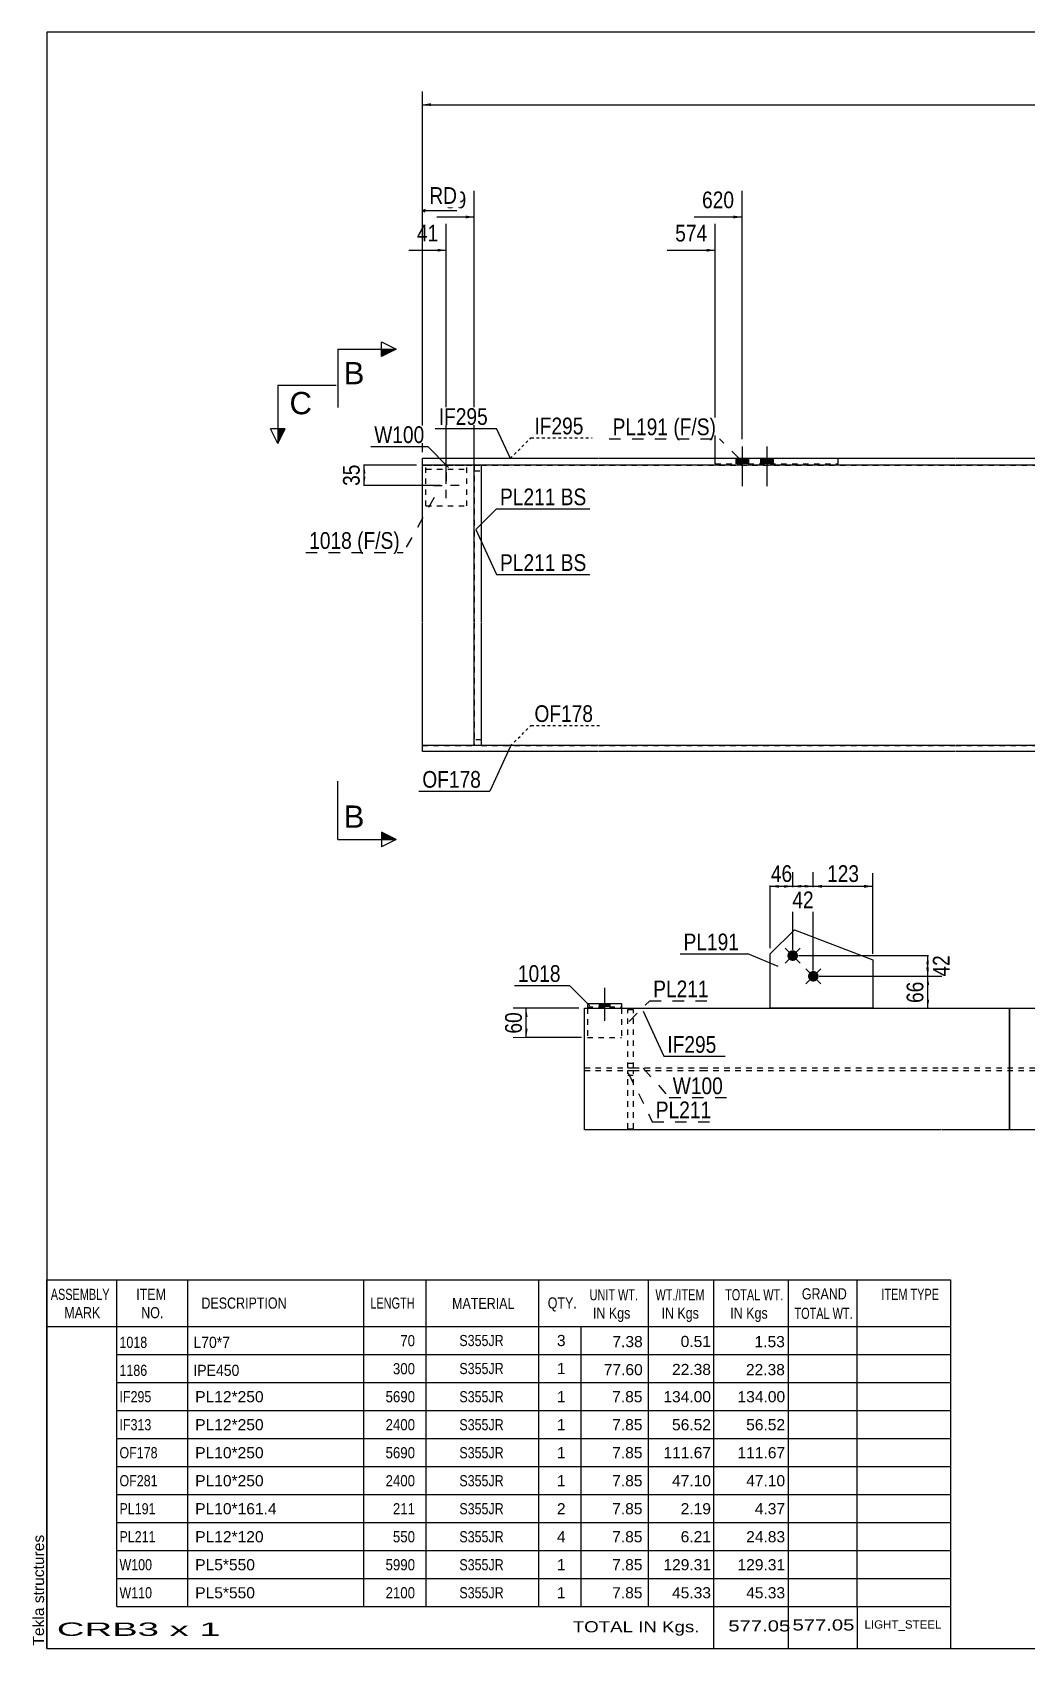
# Model space of a CAD drawing. Header units: millimetres. Extents: x 2 to 405, y 5 to 282.
# Drawn here: x 2.5 to 172.9, y 5 to 282 of the extents above; entities that cross this region are included whole.
import ezdxf

# ---------------------------------------------------------------- set-up
doc = ezdxf.new("R2010")
doc.units = ezdxf.units.MM
for name, pattern in [('DXK_LINE_DOT1', [1.8814, 0.9407, -0.9407]), ('DXK_LINE_DOT2', [3.9198, 1.9599, -1.9599]), ('DXK_LINE_DOT4', [0.9408, 0.4704, -0.4704])]:
    doc.linetypes.add(name, pattern=pattern)
doc.styles.add('Arial', font='ARIAL.TTF', dxfattribs={"height": 0.2})
doc.styles.add('Arial Narrow', font='ARIALN.TTF', dxfattribs={"height": 0.2})

# ---------------------------------------------------------------- blocks, each defined once
blk = doc.blocks.new('Unknown-627311837-4793')
at = {"color": 5, "linetype": 'Continuous'}
for p, q in [((405, 282), (5, 282)), ((5, 282), (5, 5)), ((405, 5), (405, 282)), ((5, 5), (405, 5))]:
    blk.add_line(p, q, dxfattribs=at)
at = {"color": 174, "linetype": 'Continuous', "style": 'Arial'}
blk.add_text('Tekla structures', height=1.9102, rotation=90, dxfattribs=at).set_placement((4.5, 5.5))
blk = doc.blocks.new('Part-627311837-3810 - 3793')
at = {"color": 2, "linetype": 'Continuous'}
for p, q in [((69.35, 158.74), (69.35, 159.74)), ((99.45, 159.74), (69.35, 159.74)), ((99.45, 158.74), (69.35, 158.74)), ((160.64, 159.74), (99.55, 159.74)), ((160.64, 158.74), (99.55, 158.74)), ((180.74, 159.74), (160.74, 159.74)), ((180.74, 158.74), (160.74, 158.74)), ((180.74, 158.74), (180.74, 159.74))]:
    blk.add_line(p, q, dxfattribs=at)
blk = doc.blocks.new('Part-627311837-3819 - 3793')
at = {"color": 7, "linetype": 'DXK_LINE_DOT1'}
for p, q in [((69.95, 200.84), (69.95, 207.84)), ((69.95, 207.84), (76.95, 207.84)), ((76.95, 200.84), (76.95, 207.84)), ((69.95, 207.14), (76.95, 207.14)), ((69.95, 200.84), (76.95, 200.84))]:
    blk.add_line(p, q, dxfattribs=at)
blk = doc.blocks.new('Part-627311837-3815 - 3793')
at = {"color": 2, "linetype": 'Continuous'}
for p, q in [((69.35, 207.84), (69.35, 209.04)), ((69.35, 209.04), (99.45, 209.04)), ((99.45, 207.84), (69.35, 207.84)), ((99.55, 209.04), (160.64, 209.04)), ((160.64, 207.84), (99.55, 207.84)), ((160.74, 209.04), (180.74, 209.04)), ((180.74, 207.84), (160.74, 207.84)), ((180.74, 209.04), (180.74, 207.84))]:
    blk.add_line(p, q, dxfattribs=at)
blk = doc.blocks.new('Part-627311837-3822 - 3793')
at = {"color": 7, "linetype": 'DXK_LINE_DOT1'}
for p, q in [((78.25, 207.84), (78.25, 180.84)), ((78.25, 207.84), (79.45, 207.84)), ((79.45, 207.84), (79.45, 180.84)), ((78.25, 206.84), (79.45, 206.84)), ((78.25, 180.74), (78.25, 159.74)), ((79.45, 180.74), (79.45, 159.74)), ((79.45, 160.74), (78.25, 160.74)), ((79.45, 159.74), (78.25, 159.74))]:
    blk.add_line(p, q, dxfattribs=at)
blk = doc.blocks.new('Part-627311837-3825 - 3793')
at = {"color": 2, "linetype": 'Continuous'}
for p, q in [((78.25, 180.84), (78.25, 207.84)), ((79.45, 207.84), (79.45, 180.84)), ((78.25, 159.74), (78.25, 180.74)), ((79.45, 180.74), (79.45, 159.74))]:
    blk.add_line(p, q, dxfattribs=at)
blk = doc.blocks.new('Part-627311837-3834 - 3793')
at = {"color": 7, "linetype": 'DXK_LINE_DOT1'}
for p, q in [((119.55, 208.04), (119.55, 209.04)), ((119.55, 209.04), (140.64, 209.04)), ((119.55, 208.04), (140.64, 208.04)), ((124.5, 209.04), (124.5, 208.04)), ((140.64, 208.04), (140.64, 209.04))]:
    blk.add_line(p, q, dxfattribs=at)
blk = doc.blocks.new('Part-627311837-3836 - 3793')
at = {"color": 2, "linetype": 'Continuous'}
for p, q in [((69.35, 180.84), (69.35, 207.84)), ((210.74, 180.84), (210.74, 207.84)), ((69.35, 159.74), (69.35, 180.74)), ((210.74, 159.74), (210.74, 180.74))]:
    blk.add_line(p, q, dxfattribs=at)
at = {"color": 7, "linetype": 'DXK_LINE_DOT1'}
for p, q in [((69.35, 207.84), (78.25, 207.84)), ((79.45, 207.84), (99.45, 207.84)), ((99.55, 207.84), (160.64, 207.84)), ((160.74, 207.84), (210.74, 207.84)), ((69.35, 159.74), (78.25, 159.74)), ((79.45, 159.74), (99.45, 159.74)), ((99.55, 159.74), (160.64, 159.74)), ((160.74, 159.74), (210.74, 159.74))]:
    blk.add_line(p, q, dxfattribs=at)
blk = doc.blocks.new('Bolt-627311837-3837 - 3793')
at = {"color": 3, "linetype": 'Continuous'}
for p, q in [((73.45, 206.54), (73.45, 205.08)), ((71.25, 204.34), (72.72, 204.34)), ((73.45, 202.14), (73.45, 203.61)), ((75.65, 204.34), (74.19, 204.34))]:
    blk.add_line(p, q, dxfattribs=at)
blk = doc.blocks.new('Bolt-627311837-3840 - 3793')
at = {"linetype": 'Continuous'}
for points in [[(123.05, 208.04), (125.25, 208.04), (125.25, 209.04), (123.05, 209.04)], [(127.29, 208.04), (129.49, 208.04), (129.49, 209.04), (127.29, 209.04)]]:
    blk.add_hatch(color=3, dxfattribs=at).paths.add_polyline_path(points)
at = {"color": 3, "linetype": 'Continuous'}
for p, q in [((124.15, 211.04), (124.15, 204.24)), ((128.39, 211.04), (128.39, 204.24)), ((123.05, 209.04), (123.05, 208.04)), ((125.25, 209.04), (125.25, 208.04)), ((127.29, 209.04), (127.29, 208.04)), ((129.49, 209.04), (129.49, 208.04))]:
    blk.add_line(p, q, dxfattribs=at)
blk = doc.blocks.new('Part-627311837-5898 - 5891')
at = {"color": 2, "linetype": 'Continuous'}
for p, q in [((97.14, 93.89), (97.14, 114.72)), ((97.14, 114.72), (117.23, 114.72)), ((117.33, 114.72), (158.24, 114.72)), ((158.34, 114.72), (170, 114.72)), ((170, 114.72), (170, 93.89)), ((117.23, 93.89), (97.14, 93.89)), ((158.24, 93.89), (117.33, 93.89)), ((170, 93.89), (158.34, 93.89))]:
    blk.add_line(p, q, dxfattribs=at)
blk = doc.blocks.new('Part-627311837-5899 - 5891')
at = {"color": 2, "linetype": 'Continuous'}
for p, q in [((170, 93.89), (170, 114.72)), ((170, 114.72), (181.67, 114.72)), ((181.77, 114.72), (205.1, 114.72)), ((205.2, 114.72), (259.3, 114.72)), ((259.4, 114.72), (285.73, 114.72)), ((285.73, 114.72), (285.73, 93.89)), ((181.67, 93.89), (170, 93.89)), ((205.1, 93.89), (181.77, 93.89)), ((259.3, 93.89), (205.2, 93.89)), ((285.73, 93.89), (259.4, 93.89))]:
    blk.add_line(p, q, dxfattribs=at)
blk = doc.blocks.new('Part-627311837-5902 - 5891')
at = {"color": 2, "linetype": 'Continuous'}
for p, q in [((97.64, 115.55), (97.64, 114.72)), ((97.64, 115.55), (103.48, 115.55)), ((103.48, 115.55), (103.48, 114.72))]:
    blk.add_line(p, q, dxfattribs=at)
at = {"color": 7, "linetype": 'DXK_LINE_DOT1'}
for p, q in [((97.64, 114.97), (103.48, 114.97)), ((97.64, 114.72), (97.64, 109.72)), ((103.48, 114.72), (103.48, 109.72)), ((97.64, 109.72), (103.48, 109.72))]:
    blk.add_line(p, q, dxfattribs=at)
blk = doc.blocks.new('Part-627311837-5905 - 5891')
at = {"color": 7, "linetype": 'DXK_LINE_DOT1'}
for p, q in [((104.56, 104.51), (104.56, 114.51)), ((104.56, 114.51), (105.56, 114.51)), ((105.56, 104.51), (105.56, 114.51)), ((104.56, 105.34), (105.56, 105.34)), ((104.56, 104.51), (105.56, 104.51))]:
    blk.add_line(p, q, dxfattribs=at)
blk = doc.blocks.new('Part-627311837-5908 - 5891')
at = {"color": 7, "linetype": 'DXK_LINE_DOT1'}
for p, q in [((104.56, 94.09), (104.56, 104.09)), ((104.56, 104.09), (105.56, 104.09)), ((104.56, 103.26), (105.56, 103.26)), ((105.56, 94.09), (105.56, 104.09)), ((104.56, 94.09), (105.56, 94.09))]:
    blk.add_line(p, q, dxfattribs=at)
blk = doc.blocks.new('Part-627311837-5917 - 5891')
at = {"color": 2, "linetype": 'Continuous'}
for p, q in [((128.99, 124.05), (133.12, 128.17)), ((133.12, 128.17), (146.57, 123.05)), ((128.99, 114.72), (128.99, 124.05)), ((146.57, 123.05), (146.57, 114.72)), ((146.57, 114.72), (128.99, 114.72))]:
    blk.add_line(p, q, dxfattribs=at)
blk = doc.blocks.new('Part-627311837-5919 - 5891')
at = {"color": 7, "linetype": 'DXK_LINE_DOT1'}
for p, q in [((97.14, 104.09), (97.14, 104.51)), ((97.14, 104.51), (104.56, 104.51)), ((97.14, 104.09), (104.56, 104.09)), ((105.56, 104.51), (117.23, 104.51)), ((105.56, 104.09), (117.23, 104.09)), ((117.33, 104.51), (158.24, 104.51)), ((117.33, 104.09), (158.24, 104.09)), ((158.34, 104.51), (181.67, 104.51)), ((158.34, 104.09), (181.67, 104.09)), ((181.77, 104.51), (193.44, 104.51)), ((181.77, 104.09), (193.44, 104.09))]:
    blk.add_line(p, q, dxfattribs=at)
blk = doc.blocks.new('Bolt-627311837-5920 - 5891')
at = {"linetype": 'Continuous'}
blk.add_hatch(color=3, dxfattribs=at).paths.add_polyline_path([(101.48, 115.55), (99.64, 115.55), (99.64, 114.97), (101.48, 114.97)])
at = {"color": 3, "linetype": 'Continuous'}
for p, q in [((100.56, 118.22), (100.56, 112.55)), ((99.64, 115.55), (99.64, 114.97)), ((101.48, 115.55), (101.48, 114.97))]:
    blk.add_line(p, q, dxfattribs=at)
blk = doc.blocks.new('Bolt-627311837-5923 - 5891')
at = {"linetype": 'Continuous'}
for points in [[(133.47, 124.4, -1), (132.18, 123.1, -1)], [(137.01, 120.86, -1), (135.71, 119.57, -1)]]:
    blk.add_hatch(color=3, dxfattribs=at).paths.add_polyline_path(points)
at = {"color": 3, "linetype": 'Continuous'}
for p, q in [((131.53, 125.05), (134.12, 122.46)), ((131.53, 122.46), (134.12, 125.05)), ((135.06, 121.51), (137.66, 118.92)), ((135.06, 118.92), (137.66, 121.51))]:
    blk.add_line(p, q, dxfattribs=at)
blk = doc.blocks.new('StraightDimension-627311837-7062 - 3793')
at = {"linetype": 'Continuous'}
blk.add_hatch(color=7, dxfattribs=at).paths.add_polyline_path([(76.75, 250.6), (78.25, 250.35), (76.75, 250.1)])
at = {"color": 7, "linetype": 'Continuous'}
for p, q in [((78.25, 207.84), (78.25, 254.85)), ((71.85, 250.35), (78.25, 250.35))]:
    blk.add_line(p, q, dxfattribs=at)
at = {"color": 0}
blk.add_wipeout([(77.48, 251.25), (77.48, 255.45), (72.62, 255.45), (72.62, 251.25)], dxfattribs=at)
at = {"color": 3, "style": 'Arial Narrow'}
blk.add_text('89', height=2.863, dxfattribs=at).set_placement((73.22, 251.85))
blk = doc.blocks.new('StraightDimension-627311837-7063 - 3793')
at = {"linetype": 'Continuous'}
blk.add_hatch(color=7, dxfattribs=at).paths.add_polyline_path([(71.95, 244.9), (73.45, 244.65), (71.95, 244.4)])
at = {"color": 7, "linetype": 'Continuous'}
for p, q in [((73.45, 204.61), (73.45, 249.15)), ((67.05, 244.65), (73.45, 244.65))]:
    blk.add_line(p, q, dxfattribs=at)
at = {"color": 0, "linetype": 'Continuous'}
blk.add_wipeout([(75.88, 252), (75.88, 256.2), (69.94, 256.2), (69.94, 252)], dxfattribs=at)
at = {"color": 7, "linetype": 'Continuous'}
for p in [(69.85, 251.65), (69.85, 251.15), (75.28, 251.4)]:
    blk.add_line(p, (69.35, 251.4), dxfattribs=at)
at = {"color": 3, "linetype": 'Continuous', "style": 'Arial Narrow'}
blk.add_text('RD', height=2.863, dxfattribs=at).set_placement((70.54, 252.6))
at = {"color": 0}
blk.add_wipeout([(72.68, 245.55), (72.68, 249.75), (67.82, 249.75), (67.82, 245.55)], dxfattribs=at)
at = {"color": 7, "linetype": 'Continuous'}
blk.add_line((69.35, 210.04), (69.35, 255.9), dxfattribs=at)
at = {"color": 3, "style": 'Arial Narrow'}
blk.add_text('41', height=2.863, dxfattribs=at).set_placement((68.42, 246.15))
blk = doc.blocks.new('StraightDimension-627311837-7060 - 3793')
at = {"linetype": 'Continuous'}
blk.add_hatch(color=7, dxfattribs=at).paths.add_polyline_path([(122.65, 250.6), (124.15, 250.35), (122.65, 250.1)])
at = {"color": 7, "linetype": 'Continuous'}
for p, q in [((124.15, 212.29), (124.15, 254.85)), ((115.91, 250.35), (124.15, 250.35))]:
    blk.add_line(p, q, dxfattribs=at)
at = {"color": 0}
blk.add_wipeout([(123.37, 251.25), (123.37, 255.45), (116.69, 255.45), (116.69, 251.25)], dxfattribs=at)
at = {"color": 3, "style": 'Arial Narrow'}
blk.add_text('620', height=2.863, dxfattribs=at).set_placement((117.29, 251.85))
blk = doc.blocks.new('StraightDimension-627311837-7638 - 3793')
at = {"linetype": 'Continuous'}
for points in [[(59.1, 206.34), (59.35, 207.84), (59.6, 206.34)], [(59.6, 205.84), (59.35, 204.34), (59.1, 205.84)]]:
    blk.add_hatch(color=7, dxfattribs=at).paths.add_polyline_path(points)
at = {"color": 7, "linetype": 'Continuous'}
for p, q in [((68.35, 207.84), (57.1, 207.84)), ((59.35, 204.34), (59.35, 207.84)), ((72.45, 204.34), (57.1, 204.34))]:
    blk.add_line(p, q, dxfattribs=at)
at = {"color": 0}
blk.add_wipeout([(59.2, 208.52), (55, 208.52), (55, 203.66), (59.2, 203.66)], dxfattribs=at)
at = {"color": 3, "style": 'Arial Narrow'}
blk.add_text('35', height=2.863, rotation=90.0002, dxfattribs=at).set_placement((58.6, 204.26))
blk = doc.blocks.new('StraightDimension-627311837-4897 - 3793')
at = {"linetype": 'Continuous'}
for points in [[(70.85, 269.35), (69.35, 269.6), (70.85, 269.85)], [(337.79, 269.85), (339.29, 269.6), (337.79, 269.35)]]:
    blk.add_hatch(color=7, dxfattribs=at).paths.add_polyline_path(points)
at = {"color": 7, "linetype": 'Continuous'}
for p, q in [((69.35, 210.04), (69.35, 271.85)), ((339.29, 210.04), (339.29, 271.85)), ((69.35, 269.6), (339.29, 269.6))]:
    blk.add_line(p, q, dxfattribs=at)
at = {"color": 0}
blk.add_wipeout([(208.58, 269.75), (208.58, 273.95), (200.07, 273.95), (200.07, 269.75)], dxfattribs=at)
at = {"color": 3, "style": 'Arial Narrow'}
blk.add_text('8090', height=2.863, dxfattribs=at).set_placement((200.67, 270.35))
blk = doc.blocks.new('StraightDimension-627311837-7061 - 3793')
at = {"linetype": 'Continuous'}
blk.add_hatch(color=7, dxfattribs=at).paths.add_polyline_path([(118.05, 244.9), (119.55, 244.65), (118.05, 244.4)])
at = {"color": 7, "linetype": 'Continuous'}
for p, q in [((119.55, 209.04), (119.55, 249.15)), ((111.32, 244.65), (119.55, 244.65))]:
    blk.add_line(p, q, dxfattribs=at)
at = {"color": 0}
blk.add_wipeout([(118.78, 245.55), (118.78, 249.75), (112.09, 249.75), (112.09, 245.55)], dxfattribs=at)
at = {"color": 3, "style": 'Arial Narrow'}
blk.add_text('574', height=2.863, dxfattribs=at).set_placement((112.69, 246.15))
blk = doc.blocks.new('StraightDimension-627311837-6435 - 5891')
at = {"linetype": 'Continuous'}
for points in [[(130.49, 135.38), (128.99, 135.63), (130.49, 135.88)], [(131.32, 135.88), (132.82, 135.63), (131.32, 135.38)]]:
    blk.add_hatch(color=7, dxfattribs=at).paths.add_polyline_path(points)
at = {"color": 7, "linetype": 'Continuous'}
for p, q in [((128.99, 125.05), (128.99, 137.88)), ((132.82, 124.75), (132.82, 137.88)), ((128.99, 135.63), (132.82, 135.63))]:
    blk.add_line(p, q, dxfattribs=at)
at = {"color": 0}
blk.add_wipeout([(133.34, 135.78), (133.34, 139.98), (128.48, 139.98), (128.48, 135.78)], dxfattribs=at)
at = {"color": 3, "style": 'Arial Narrow'}
blk.add_text('46', height=2.863, dxfattribs=at).set_placement((129.08, 136.38))
blk = doc.blocks.new('StraightDimension-627311837-6465 - 5891')
at = {"linetype": 'Continuous'}
for points in [[(155.72, 122.25), (155.97, 123.75), (156.22, 122.25)], [(156.22, 121.72), (155.97, 120.22), (155.72, 121.72)]]:
    blk.add_hatch(color=7, dxfattribs=at).paths.add_polyline_path(points)
at = {"color": 7, "linetype": 'Continuous'}
for p, q in [((133.82, 123.75), (158.22, 123.75)), ((155.97, 120.22), (155.97, 123.75)), ((137.36, 120.22), (158.22, 120.22))]:
    blk.add_line(p, q, dxfattribs=at)
at = {"color": 0}
blk.add_wipeout([(160.32, 124.41), (156.12, 124.41), (156.12, 119.56), (160.32, 119.56)], dxfattribs=at)
at = {"color": 3, "style": 'Arial Narrow'}
blk.add_text('42', height=2.863, rotation=90.0002, dxfattribs=at).set_placement((159.72, 120.16))
blk = doc.blocks.new('StraightDimension-627311837-6466 - 5891')
at = {"linetype": 'Continuous'}
for points in [[(155.72, 118.72), (155.97, 120.22), (156.22, 118.72)], [(156.22, 116.22), (155.97, 114.72), (155.72, 116.22)]]:
    blk.add_hatch(color=7, dxfattribs=at).paths.add_polyline_path(points)
at = {"color": 7, "linetype": 'Continuous'}
for p, q in [((137.36, 120.22), (158.37, 120.22)), ((155.97, 114.72), (155.97, 120.22)), ((147.57, 114.72), (158.37, 114.72))]:
    blk.add_line(p, q, dxfattribs=at)
at = {"color": 0}
blk.add_wipeout([(155.82, 119.9), (151.62, 119.9), (151.62, 115.04), (155.82, 115.04)], dxfattribs=at)
at = {"color": 3, "style": 'Arial Narrow'}
blk.add_text('66', height=2.863, rotation=90.0002, dxfattribs=at).set_placement((155.22, 115.64))
blk = doc.blocks.new('StraightDimension-627311837-6433 - 5891')
at = {"linetype": 'Continuous'}
for points in [[(137.86, 135.38), (136.36, 135.63), (137.86, 135.88)], [(145.07, 135.88), (146.57, 135.63), (145.07, 135.38)]]:
    blk.add_hatch(color=7, dxfattribs=at).paths.add_polyline_path(points)
at = {"color": 7, "linetype": 'Continuous'}
for p, q in [((136.36, 121.22), (136.36, 137.88)), ((146.57, 124.05), (146.57, 137.88)), ((136.36, 135.63), (146.57, 135.63))]:
    blk.add_line(p, q, dxfattribs=at)
at = {"color": 0}
blk.add_wipeout([(144.81, 135.78), (144.81, 139.98), (138.12, 139.98), (138.12, 135.78)], dxfattribs=at)
at = {"color": 3, "style": 'Arial Narrow'}
blk.add_text('123', height=2.863, dxfattribs=at).set_placement((138.72, 136.38))
blk = doc.blocks.new('StraightDimension-627311837-6434 - 5891')
at = {"linetype": 'Continuous'}
for points in [[(134.32, 135.38), (132.82, 135.63), (134.32, 135.88)], [(134.86, 135.88), (136.36, 135.63), (134.86, 135.38)]]:
    blk.add_hatch(color=7, dxfattribs=at).paths.add_polyline_path(points)
at = {"color": 7, "linetype": 'Continuous'}
for p, q in [((132.82, 124.75), (132.82, 138.03)), ((136.36, 121.22), (136.36, 138.03)), ((132.82, 135.63), (136.36, 135.63))]:
    blk.add_line(p, q, dxfattribs=at)
at = {"color": 0}
blk.add_wipeout([(137.02, 131.28), (137.02, 135.48), (132.16, 135.48), (132.16, 131.28)], dxfattribs=at)
at = {"color": 3, "style": 'Arial Narrow'}
blk.add_text('42', height=2.863, dxfattribs=at).set_placement((132.76, 131.88))
blk = doc.blocks.new('StraightDimension-627311837-7711 - 5891')
at = {"linetype": 'Continuous'}
for points in [[(86.89, 113.22), (87.14, 114.72), (87.39, 113.22)], [(87.39, 111.22), (87.14, 109.72), (86.89, 111.22)]]:
    blk.add_hatch(color=7, dxfattribs=at).paths.add_polyline_path(points)
at = {"color": 7, "linetype": 'Continuous'}
for p, q in [((96.14, 114.72), (84.89, 114.72)), ((87.14, 109.72), (87.14, 114.72)), ((96.64, 109.72), (84.89, 109.72))]:
    blk.add_line(p, q, dxfattribs=at)
at = {"color": 0}
blk.add_wipeout([(86.99, 114.65), (82.79, 114.65), (82.79, 109.79), (86.99, 109.79)], dxfattribs=at)
at = {"color": 3, "style": 'Arial Narrow'}
blk.add_text('60', height=2.863, rotation=90.0002, dxfattribs=at).set_placement((86.39, 110.39))
blk = doc.blocks.new('CBS_BOM-627311837-7729')
at = {"color": 7, "linetype": 'Continuous'}
for p, q in [((4.97, 60.17), (4.97, 68.17)), ((4.97, 68.17), (159.89, 68.17)), ((16.97, 60.17), (16.97, 68.17)), ((29.16, 60.17), (29.16, 68.17)), ((59.32, 60.17), (59.32, 68.17)), ((70, 60.17), (70, 68.17)), ((89.32, 60.17), (89.32, 68.17)), ((108.12, 60.17), (108.12, 68.17)), ((119.33, 60.17), (119.33, 68.17)), ((132.12, 60.17), (132.12, 68.17)), ((143.87, 60.17), (143.87, 68.17)), ((159.89, 68.16), (159.89, 60.18)), ((4.97, 60.17), (159.89, 60.17)), ((4.97, 55.37), (4.97, 60.17)), ((16.97, 55.37), (16.97, 60.17)), ((29.16, 55.37), (29.16, 60.17)), ((59.32, 55.37), (59.32, 60.17)), ((70, 55.37), (70, 60.17)), ((89.32, 55.37), (89.32, 60.17)), ((96.58, 55.37), (96.58, 60.17)), ((108.12, 55.37), (108.12, 60.17)), ((119.33, 55.37), (119.33, 60.17)), ((132.12, 55.37), (132.12, 60.17)), ((143.89, 55.37), (143.89, 60.17)), ((159.89, 60.17), (159.89, 55.37)), ((4.97, 50.57), (4.97, 55.37)), ((16.97, 55.37), (159.89, 55.37)), ((16.97, 50.57), (16.97, 55.37)), ((29.16, 50.57), (29.16, 55.37)), ((59.32, 50.57), (59.32, 55.37)), ((70, 50.57), (70, 55.37)), ((89.32, 50.57), (89.32, 55.37)), ((96.58, 50.57), (96.58, 55.37)), ((108.12, 50.57), (108.12, 55.37)), ((119.33, 50.57), (119.33, 55.37)), ((132.12, 50.57), (132.12, 55.37)), ((143.89, 50.57), (143.89, 55.37)), ((159.89, 55.37), (159.89, 50.57)), ((4.97, 45.77), (4.97, 50.57)), ((16.97, 50.57), (159.89, 50.57)), ((16.97, 45.77), (16.97, 50.57)), ((29.16, 45.77), (29.16, 50.57)), ((59.32, 45.77), (59.32, 50.57)), ((70, 45.77), (70, 50.57)), ((89.32, 45.77), (89.32, 50.57)), ((96.58, 45.77), (96.58, 50.57)), ((108.12, 45.77), (108.12, 50.57)), ((119.33, 45.77), (119.33, 50.57)), ((132.12, 45.77), (132.12, 50.57)), ((143.89, 45.77), (143.89, 50.57)), ((159.89, 50.56), (159.89, 45.77)), ((4.97, 40.97), (4.97, 45.77)), ((16.97, 45.77), (159.89, 45.77)), ((16.97, 40.97), (16.97, 45.77)), ((29.16, 40.97), (29.16, 45.77)), ((59.32, 40.97), (59.32, 45.77)), ((70, 40.97), (70, 45.77)), ((89.32, 40.97), (89.32, 45.77)), ((96.58, 40.97), (96.58, 45.77)), ((108.12, 40.97), (108.12, 45.77)), ((119.33, 40.97), (119.33, 45.77)), ((132.12, 40.97), (132.12, 45.77)), ((143.89, 40.97), (143.89, 45.77)), ((159.89, 45.76), (159.89, 40.97)), ((4.97, 36.17), (4.97, 40.97)), ((16.97, 40.97), (159.89, 40.97)), ((16.97, 36.17), (16.97, 40.97)), ((29.16, 36.17), (29.16, 40.97)), ((59.32, 36.17), (59.32, 40.97)), ((70, 36.17), (70, 40.97)), ((89.32, 36.17), (89.32, 40.97)), ((96.58, 36.17), (96.58, 40.97)), ((108.12, 36.17), (108.12, 40.97)), ((119.33, 36.17), (119.33, 40.97)), ((132.12, 36.17), (132.12, 40.97)), ((143.89, 36.17), (143.89, 40.97)), ((159.89, 40.96), (159.89, 36.17)), ((4.97, 31.37), (4.97, 36.17)), ((16.97, 36.17), (159.89, 36.17)), ((16.97, 31.37), (16.97, 36.17)), ((29.16, 31.37), (29.16, 36.17)), ((59.32, 31.37), (59.32, 36.17)), ((70, 31.37), (70, 36.17)), ((89.32, 31.37), (89.32, 36.17)), ((96.58, 31.37), (96.58, 36.17)), ((108.12, 31.37), (108.12, 36.17)), ((119.33, 31.37), (119.33, 36.17)), ((132.12, 31.37), (132.12, 36.17)), ((143.89, 31.37), (143.89, 36.17)), ((159.89, 36.16), (159.89, 31.37)), ((4.97, 26.57), (4.97, 31.37)), ((16.97, 31.37), (159.89, 31.37)), ((16.97, 26.57), (16.97, 31.37)), ((29.16, 26.57), (29.16, 31.37)), ((59.32, 26.57), (59.32, 31.37)), ((70, 26.57), (70, 31.37)), ((89.32, 26.57), (89.32, 31.37)), ((96.58, 26.57), (96.58, 31.37)), ((108.12, 26.57), (108.12, 31.37)), ((119.33, 26.57), (119.33, 31.37)), ((132.12, 26.57), (132.12, 31.37)), ((143.89, 26.57), (143.89, 31.37)), ((159.89, 31.36), (159.89, 26.57)), ((4.97, 21.77), (4.97, 26.57)), ((16.97, 26.57), (159.89, 26.57)), ((16.97, 21.77), (16.97, 26.57)), ((29.16, 21.77), (29.16, 26.57)), ((59.32, 21.77), (59.32, 26.57)), ((70, 21.77), (70, 26.57)), ((89.32, 21.77), (89.32, 26.57)), ((96.58, 21.77), (96.58, 26.57)), ((108.12, 21.77), (108.12, 26.57)), ((119.33, 21.77), (119.33, 26.57)), ((132.12, 21.77), (132.12, 26.57)), ((143.89, 21.77), (143.89, 26.57)), ((159.89, 26.56), (159.89, 21.77)), ((4.97, 16.97), (4.97, 21.77)), ((16.97, 21.77), (159.89, 21.77)), ((16.97, 16.97), (16.97, 21.77)), ((29.16, 16.97), (29.16, 21.77)), ((59.32, 16.97), (59.32, 21.77)), ((70, 16.97), (70, 21.77)), ((89.32, 16.97), (89.32, 21.77)), ((96.58, 16.97), (96.58, 21.77)), ((108.12, 16.97), (108.12, 21.77)), ((119.33, 16.97), (119.33, 21.77)), ((132.12, 16.97), (132.12, 21.77)), ((143.89, 16.97), (143.89, 21.77)), ((159.89, 21.76), (159.89, 16.97)), ((4.97, 12.17), (4.97, 16.97)), ((16.97, 16.97), (159.89, 16.97)), ((16.97, 12.17), (16.97, 16.97)), ((29.16, 12.17), (29.16, 16.97)), ((59.32, 12.17), (59.32, 16.97)), ((70, 12.17), (70, 16.97)), ((89.32, 12.17), (89.32, 16.97)), ((96.58, 12.17), (96.58, 16.97)), ((108.12, 12.17), (108.12, 16.97)), ((119.33, 12.17), (119.33, 16.97)), ((132.12, 12.17), (132.12, 16.97)), ((143.89, 12.17), (143.89, 16.97)), ((159.89, 16.96), (159.89, 12.17)), ((4.97, 4.97), (4.97, 12.15)), ((16.97, 12.17), (159.89, 12.17)), ((119.33, 4.97), (119.33, 12.15)), ((132.12, 4.97), (132.12, 12.15)), ((143.93, 4.97), (143.93, 12.15)), ((159.89, 12.17), (159.89, 4.97)), ((4.97, 4.97), (159.89, 4.97))]:
    blk.add_line(p, q, dxfattribs=at)
at = {"color": 3, "linetype": 'Continuous', "style": 'Arial'}
for s, height, width, p in [('ASSEMBLY', 1.91, 0.7, (5.65, 64.74)), ('ITEM', 1.91, 0.8, (20.3, 64.74)), ('UNIT WT.', 1.91, 0.7, (98.01, 64.67)), ('WT./ITEM', 1.91, 0.7, (109.3, 64.67)), ('TOTAL WT.', 1.91, 0.7, (121.24, 64.67)), ('GRAND', 1.91, 0.8, (134.39, 64.83)), ('ITEM TYPE', 1.91, 0.7, (148.03, 64.75)), ('DESCRIPTION', 1.9102, 0.8, (31.48, 63.24)), ('LENGTH', 1.91, 0.7, (60.43, 63.24)), ('MATERIAL', 1.91, 0.8, (74.45, 63.19)), ('QTY.', 1.91, 0.8, (90.84, 63.27)), ('MARK', 1.91, 0.8, (7.97, 61.61)), ('NO.', 1.91, 0.8, (21.15, 61.61)), ('IN Kgs', 1.91, 0.8, (98.59, 61.53)), ('IN Kgs', 1.91, 0.8, (110.34, 61.53)), ('IN Kgs', 1.91, 0.8, (122.13, 61.53)), ('TOTAL WT.', 1.91, 0.7, (133.13, 61.49))]:
    blk.add_text(s, height=height, dxfattribs=dict(at, width=width)).set_placement(p)
at = {"color": 7, "linetype": 'Continuous', "style": 'Arial'}
for s, width, p in [('1018', 0.8, (17.43, 56.52)), ('L70*7', 0.9, (30.1, 56.52)), ('70', 0.85, (65.56, 56.8)), ('S355JR', 0.8, (75.69, 56.83)), ('1186', 0.8, (17.43, 51.72)), ('IPE450', 0.9, (30.1, 51.72)), ('300', 0.85, (64.3, 52)), ('S355JR', 0.8, (75.69, 52.03)), ('IF295', 0.8, (17.43, 47.2)), ('5690', 0.85, (63.04, 47.2)), ('S355JR', 0.8, (75.69, 47.2)), ('IF313', 0.8, (17.43, 42.4)), ('2400', 0.85, (63.04, 42.4)), ('S355JR', 0.8, (75.69, 42.4)), ('OF178', 0.8, (17.43, 37.6)), ('5690', 0.85, (63.04, 37.6)), ('S355JR', 0.8, (75.69, 37.6)), ('OF281', 0.8, (17.43, 32.8)), ('2400', 0.85, (63.04, 32.8)), ('S355JR', 0.8, (75.69, 32.8)), ('PL191', 0.8, (17.43, 28)), ('211', 0.85, (64.3, 28)), ('S355JR', 0.8, (75.69, 28)), ('PL211', 0.8, (17.43, 23.2)), ('550', 0.85, (64.3, 23.2)), ('S355JR', 0.8, (75.69, 23.2)), ('W100', 0.8, (17.43, 18.4)), ('5990', 0.85, (63.04, 18.4)), ('S355JR', 0.8, (75.69, 18.4)), ('W110', 0.8, (17.43, 13.6)), ('2100', 0.85, (63.04, 13.6)), ('S355JR', 0.8, (75.69, 13.6))]:
    blk.add_text(s, height=1.91, dxfattribs=dict(at, width=width)).set_placement(p)
for s, p in [('3', (92.41, 56.83)), ('7.38', (101.92, 56.64)), ('0.51', (113.62, 56.67)), ('1.53', (126.29, 56.64)), ('1', (92.41, 52.03)), ('77.60', (100.44, 51.84)), ('22.38', (112.14, 51.87)), ('22.38', (124.81, 51.84)), ('PL12*250', (30.41, 47.2)), ('1', (92.41, 47.2)), ('7.85', (101.88, 47.2)), ('134.00', (110.66, 47.2)), ('134.00', (123.37, 47.2)), ('PL12*250', (30.41, 42.4)), ('7.85', (101.88, 42.4)), ('56.52', (112.14, 42.4)), ('56.52', (124.85, 42.4)), ('1', (92.41, 42.4)), ('PL10*250', (30.41, 37.6)), ('1', (92.41, 37.6)), ('7.85', (101.88, 37.6)), ('111.67', (110.66, 37.6)), ('111.67', (123.37, 37.6)), ('PL10*250', (30.41, 32.8)), ('1', (92.41, 32.8)), ('7.85', (101.88, 32.8)), ('47.10', (112.14, 32.8)), ('47.10', (124.85, 32.8)), ('PL10*161.4', (30.41, 28)), ('2', (92.41, 28)), ('7.85', (101.88, 28)), ('2.19', (113.62, 28)), ('4.37', (126.33, 28)), ('PL12*120', (30.41, 23.2)), ('4', (92.41, 23.2)), ('7.85', (101.88, 23.2)), ('6.21', (113.62, 23.2)), ('24.83', (124.85, 23.2)), ('PL5*550', (30.41, 18.4)), ('1', (92.41, 18.4)), ('7.85', (101.88, 18.4)), ('129.31', (110.66, 18.4)), ('129.31', (123.37, 18.4)), ('PL5*550', (30.41, 13.6)), ('1', (92.41, 13.6)), ('7.85', (101.88, 13.6)), ('45.33', (112.14, 13.6)), ('45.33', (124.85, 13.6))]:
    blk.add_text(s, height=1.91, dxfattribs=at).set_placement(p)
at = {"color": 6, "linetype": 'Continuous', "style": 'Arial'}
for s, height, width, p in [('CRB3 x 1', 2.292, 2.05, (6.69, 7.16)), ('TOTAL IN Kgs.', 1.9102, 1.2, (95.13, 7.77)), ('577.05', 1.91, 1.3, (121.79, 7.92)), ('577.05', 1.91, 1.3, (132.79, 8.08))]:
    blk.add_text(s, height=height, dxfattribs=dict(at, width=width)).set_placement(p)
blk.add_text('LIGHT_STEEL', height=1.4135, dxfattribs=at).set_placement((145.14, 8.42))
blk = doc.blocks.new('Mark-627311837-5854 - 3793')
at = {"color": 0}
blk.add_wipeout([(111.47, 212.95), (111.47, 215.95), (101.96, 215.95), (101.96, 212.95)], dxfattribs=at)
blk.add_wipeout([(111.47, 212.95), (111.47, 215.95), (101.96, 215.95), (101.96, 212.95)], dxfattribs=at)
blk.add_wipeout([(119.66, 212.95), (119.66, 215.95), (112.37, 215.95), (112.37, 212.95)], dxfattribs=at)
blk.add_wipeout([(119.66, 212.95), (119.66, 215.95), (112.37, 215.95), (112.37, 212.95)], dxfattribs=at)
at = {"color": 7, "linetype": 'DXK_LINE_DOT2'}
for p in [(101.36, 212.35), (123.8, 208.81)]:
    blk.add_line(p, (120.26, 212.35), dxfattribs=at)
at = {"color": 3, "style": 'Arial Narrow'}
for s, p in [('PL191', (101.96, 212.95)), ('(F/', (112.37, 212.95)), ('S)', (116.38, 212.95))]:
    blk.add_text(s, height=2.863, dxfattribs=at).set_placement(p)
blk = doc.blocks.new('Mark-627311837-7193 - 3793')
at = {"color": 7, "linetype": 'Continuous'}
blk.add_line((84.43, 159.67), (80.89, 151.93), dxfattribs=at)
at = {"color": 0}
blk.add_wipeout([(79.39, 152.53), (79.39, 155.53), (69.34, 155.53), (69.34, 152.53)], dxfattribs=at)
blk.add_wipeout([(79.39, 152.53), (79.39, 155.53), (69.34, 155.53), (69.34, 152.53)], dxfattribs=at)
at = {"color": 7, "linetype": 'Continuous'}
blk.add_line((68.74, 151.93), (80.89, 151.93), dxfattribs=at)
at = {"color": 3, "style": 'Arial Narrow'}
blk.add_text('OF178', height=2.863, dxfattribs=at).set_placement((69.34, 152.53))
blk = doc.blocks.new('MarkSet-627311837-5811 - 3793')
at = {"color": 0}
blk.add_wipeout([(92.16, 200.95), (92.16, 203.95), (82.66, 203.95), (82.66, 200.95)], dxfattribs=at)
blk.add_wipeout([(92.16, 200.95), (92.16, 203.95), (82.66, 203.95), (82.66, 200.95)], dxfattribs=at)
at = {"color": 7, "linetype": 'Continuous'}
blk.add_line((78.52, 196.81), (82.06, 200.35), dxfattribs=at)
at = {"color": 0}
blk.add_wipeout([(97.44, 200.95), (97.44, 203.95), (93.06, 203.95), (93.06, 200.95)], dxfattribs=at)
blk.add_wipeout([(97.44, 200.95), (97.44, 203.95), (93.06, 203.95), (93.06, 200.95)], dxfattribs=at)
at = {"color": 7, "linetype": 'Continuous'}
blk.add_line((82.06, 200.35), (98.04, 200.35), dxfattribs=at)
at = {"color": 3, "style": 'Arial Narrow'}
for s, p in [('PL211', (82.66, 200.95)), ('BS', (93.06, 200.95))]:
    blk.add_text(s, height=2.863, dxfattribs=at).set_placement(p)
blk = doc.blocks.new('Mark-627311837-5830 - 3793')
at = {"color": 0}
blk.add_wipeout([(98.61, 163.8), (98.61, 166.8), (88.56, 166.8), (88.56, 163.8)], dxfattribs=at)
blk.add_wipeout([(98.61, 163.8), (98.61, 166.8), (88.56, 166.8), (88.56, 163.8)], dxfattribs=at)
at = {"color": 7, "linetype": 'DXK_LINE_DOT4'}
for p, q in [((84.43, 159.67), (87.96, 163.2)), ((87.96, 163.2), (100.11, 163.2))]:
    blk.add_line(p, q, dxfattribs=at)
at = {"color": 3, "style": 'Arial Narrow'}
blk.add_text('OF178', height=2.863, dxfattribs=at).set_placement((88.56, 163.8))
blk = doc.blocks.new('SectionMark-627311837-3924 - 3793')
at = {"linetype": 'Continuous'}
for points in [[(62.35, 226.43), (62.35, 227.68), (64.85, 227.68)], [(62.35, 143.67), (62.35, 144.92), (64.85, 143.67)]]:
    blk.add_hatch(color=30, dxfattribs=at).paths.add_polyline_path(points)
at = {"color": 30, "linetype": 'Continuous'}
for p, q in [((54.85, 227.68), (64.85, 227.68)), ((62.35, 226.43), (62.35, 228.93)), ((62.35, 228.93), (64.85, 227.68)), ((64.85, 227.68), (62.35, 226.43)), ((64.85, 143.67), (62.35, 144.92)), ((62.35, 144.92), (62.35, 142.42)), ((54.85, 143.67), (64.85, 143.67)), ((64.85, 143.67), (62.35, 142.42))]:
    blk.add_line(p, q, dxfattribs=at)
at = {"color": 0, "linetype": 'Continuous'}
for points in [[(59.41, 221.68), (59.41, 225.68), (55.85, 225.68), (55.85, 221.68)], [(59.41, 145.67), (59.41, 149.67), (55.85, 149.67), (55.85, 145.67)]]:
    blk.add_wipeout(points, dxfattribs=at)
at = {"color": 30, "linetype": 'Continuous'}
for p, q in [((54.85, 227.68), (54.85, 217.68)), ((54.85, 143.67), (54.85, 153.67))]:
    blk.add_line(p, q, dxfattribs=at)
at = {"color": 96, "linetype": 'Continuous', "style": 'Arial'}
for p in [(55.85, 221.68), (55.85, 145.67)]:
    blk.add_text('B', height=3.82, dxfattribs=at).set_placement(p)
blk = doc.blocks.new('Mark-627311837-7199 - 3793')
at = {"color": 0}
blk.add_wipeout([(57.27, 193.47), (57.27, 196.47), (49.95, 196.47), (49.95, 193.47)], dxfattribs=at)
blk.add_wipeout([(57.27, 193.47), (57.27, 196.47), (49.95, 196.47), (49.95, 193.47)], dxfattribs=at)
blk.add_wipeout([(65.47, 193.47), (65.47, 196.47), (58.17, 196.47), (58.17, 193.47)], dxfattribs=at)
blk.add_wipeout([(65.47, 193.47), (65.47, 196.47), (58.17, 196.47), (58.17, 193.47)], dxfattribs=at)
at = {"color": 7, "linetype": 'DXK_LINE_DOT2'}
for p in [(71.38, 202.27), (49.35, 192.87)]:
    blk.add_line(p, (66.07, 192.87), dxfattribs=at)
at = {"color": 3, "style": 'Arial Narrow'}
for s, p in [('1018', (49.95, 193.47)), ('(F/', (58.17, 193.47)), ('S)', (62.18, 193.47))]:
    blk.add_text(s, height=2.863, dxfattribs=at).set_placement(p)
blk = doc.blocks.new('Mark-627311837-5839 - 3793')
at = {"color": 0}
blk.add_wipeout([(96.97, 213.1), (96.97, 216.1), (88.56, 216.1), (88.56, 213.1)], dxfattribs=at)
blk.add_wipeout([(96.97, 213.1), (96.97, 216.1), (88.56, 216.1), (88.56, 213.1)], dxfattribs=at)
at = {"color": 7, "linetype": 'DXK_LINE_DOT4'}
for p, q in [((84.43, 208.96), (87.96, 212.5)), ((87.96, 212.5), (98.47, 212.5))]:
    blk.add_line(p, q, dxfattribs=at)
at = {"color": 3, "style": 'Arial Narrow'}
blk.add_text('IF295', height=2.863, dxfattribs=at).set_placement((88.56, 213.1))
blk = doc.blocks.new('Mark-627311837-5860 - 3793')
at = {"color": 0}
blk.add_wipeout([(69.69, 211.61), (69.69, 214.61), (61.1, 214.61), (61.1, 211.61)], dxfattribs=at)
blk.add_wipeout([(69.69, 211.61), (69.69, 214.61), (61.1, 214.61), (61.1, 211.61)], dxfattribs=at)
at = {"color": 7, "linetype": 'Continuous'}
for p in [(60.5, 211.01), (73.83, 207.39)]:
    blk.add_line(p, (70.29, 211.01), dxfattribs=at)
at = {"color": 3, "style": 'Arial Narrow'}
blk.add_text('W100', height=2.863, dxfattribs=at).set_placement((61.1, 211.61))
blk = doc.blocks.new('SectionMark-627311837-5933 - 3793')
at = {"linetype": 'Continuous'}
for points in [[(44.57, 214.04), (45.82, 214.04), (44.57, 211.54)], [(382.52, 214.04), (383.77, 214.04), (383.77, 211.54)]]:
    blk.add_hatch(color=30, dxfattribs=at).paths.add_polyline_path(points)
at = {"color": 30, "linetype": 'Continuous'}
for p, q in [((44.57, 221.54), (44.57, 211.54)), ((383.77, 221.54), (383.77, 211.54)), ((44.57, 211.54), (43.32, 214.04)), ((45.82, 214.04), (43.32, 214.04)), ((44.57, 211.54), (45.82, 214.04)), ((382.52, 214.04), (385.02, 214.04)), ((383.77, 211.54), (382.52, 214.04)), ((385.02, 214.04), (383.77, 211.54))]:
    blk.add_line(p, q, dxfattribs=at)
at = {"color": 0, "linetype": 'Continuous'}
for points in [[(50.42, 216.54), (50.42, 220.54), (46.57, 220.54), (46.57, 216.54)], [(381.77, 216.54), (381.77, 220.54), (377.92, 220.54), (377.92, 216.54)]]:
    blk.add_wipeout(points, dxfattribs=at)
at = {"color": 30, "linetype": 'Continuous'}
for p, q in [((44.57, 221.54), (54.57, 221.54)), ((383.77, 221.54), (373.77, 221.54))]:
    blk.add_line(p, q, dxfattribs=at)
at = {"color": 96, "linetype": 'Continuous', "style": 'Arial'}
for p in [(46.57, 216.54), (377.92, 216.54)]:
    blk.add_text('C', height=3.82, dxfattribs=at).set_placement(p)
blk = doc.blocks.new('MarkSet-627311837-7188 - 3793')
at = {"color": 0}
blk.add_wipeout([(92.16, 189.68), (92.16, 192.68), (82.66, 192.68), (82.66, 189.68)], dxfattribs=at)
blk.add_wipeout([(92.16, 189.68), (92.16, 192.68), (82.66, 192.68), (82.66, 189.68)], dxfattribs=at)
at = {"color": 7, "linetype": 'Continuous'}
blk.add_line((78.52, 196.81), (82.06, 189.08), dxfattribs=at)
at = {"color": 0}
blk.add_wipeout([(97.44, 189.68), (97.44, 192.68), (93.06, 192.68), (93.06, 189.68)], dxfattribs=at)
blk.add_wipeout([(97.44, 189.68), (97.44, 192.68), (93.06, 192.68), (93.06, 189.68)], dxfattribs=at)
at = {"color": 7, "linetype": 'Continuous'}
blk.add_line((82.06, 189.08), (98.04, 189.08), dxfattribs=at)
at = {"color": 3, "style": 'Arial Narrow'}
for s, p in [('PL211', (82.66, 189.68)), ('BS', (93.06, 189.68))]:
    blk.add_text(s, height=2.863, dxfattribs=at).set_placement(p)
blk = doc.blocks.new('Mark-627311837-7196 - 3793')
at = {"color": 7, "linetype": 'Continuous'}
blk.add_line((84.43, 208.96), (82.07, 214.12), dxfattribs=at)
at = {"color": 0}
blk.add_wipeout([(80.57, 214.72), (80.57, 217.72), (72.16, 217.72), (72.16, 214.72)], dxfattribs=at)
blk.add_wipeout([(80.57, 214.72), (80.57, 217.72), (72.16, 217.72), (72.16, 214.72)], dxfattribs=at)
at = {"color": 7, "linetype": 'Continuous'}
blk.add_line((71.56, 214.12), (82.07, 214.12), dxfattribs=at)
at = {"color": 3, "style": 'Arial Narrow'}
blk.add_text('IF295', height=2.863, dxfattribs=at).set_placement((72.16, 214.72))
blk = doc.blocks.new('Mark-627311837-5967 - 5891')
at = {"color": 7, "linetype": 'Continuous'}
blk.add_line((130.32, 121.89), (125.12, 124.07), dxfattribs=at)
at = {"color": 0}
blk.add_wipeout([(123.62, 124.67), (123.62, 127.67), (114.12, 127.67), (114.12, 124.67)], dxfattribs=at)
blk.add_wipeout([(123.62, 124.67), (123.62, 127.67), (114.12, 127.67), (114.12, 124.67)], dxfattribs=at)
at = {"color": 7, "linetype": 'Continuous'}
blk.add_line((113.52, 124.07), (125.12, 124.07), dxfattribs=at)
at = {"color": 3, "style": 'Arial Narrow'}
blk.add_text('PL191', height=2.863, dxfattribs=at).set_placement((114.12, 124.67))
blk = doc.blocks.new('Mark-627311837-5940 - 5891')
at = {"color": 0}
blk.add_wipeout([(119.75, 107.1), (119.75, 110.1), (111.34, 110.1), (111.34, 107.1)], dxfattribs=at)
blk.add_wipeout([(119.75, 107.1), (119.75, 110.1), (111.34, 110.1), (111.34, 107.1)], dxfattribs=at)
at = {"color": 7, "linetype": 'Continuous'}
for p, q in [((107.21, 114.24), (110.74, 106.5)), ((110.74, 106.5), (121.25, 106.5))]:
    blk.add_line(p, q, dxfattribs=at)
at = {"color": 3, "style": 'Arial Narrow'}
blk.add_text('IF295', height=2.863, dxfattribs=at).set_placement((111.34, 107.1))
blk = doc.blocks.new('Mark-627311837-5946 - 5891')
at = {"color": 7, "linetype": 'Continuous'}
blk.add_line((98.08, 115.12), (94.55, 118.65), dxfattribs=at)
at = {"color": 0}
blk.add_wipeout([(93.05, 119.25), (93.05, 122.25), (85.73, 122.25), (85.73, 119.25)], dxfattribs=at)
blk.add_wipeout([(93.05, 119.25), (93.05, 122.25), (85.73, 122.25), (85.73, 119.25)], dxfattribs=at)
at = {"color": 7, "linetype": 'Continuous'}
blk.add_line((85.13, 118.65), (94.55, 118.65), dxfattribs=at)
at = {"color": 3, "style": 'Arial Narrow'}
blk.add_text('1018', height=2.863, dxfattribs=at).set_placement((85.73, 119.25))
blk = doc.blocks.new('Mark-627311837-5955 - 5891')
at = {"color": 0}
blk.add_wipeout([(118.43, 116.62), (118.43, 119.62), (108.92, 119.62), (108.92, 116.62)], dxfattribs=at)
blk.add_wipeout([(118.43, 116.62), (118.43, 119.62), (108.92, 119.62), (108.92, 116.62)], dxfattribs=at)
at = {"color": 7, "linetype": 'DXK_LINE_DOT2'}
for p, q in [((104.79, 112.49), (108.32, 116.02)), ((108.32, 116.02), (119.93, 116.02))]:
    blk.add_line(p, q, dxfattribs=at)
at = {"color": 3, "style": 'Arial Narrow'}
blk.add_text('PL211', height=2.863, dxfattribs=at).set_placement((108.92, 116.62))
blk = doc.blocks.new('Mark-627311837-5958 - 5891')
at = {"color": 0}
blk.add_wipeout([(118.87, 95.88), (118.87, 98.88), (109.36, 98.88), (109.36, 95.88)], dxfattribs=at)
blk.add_wipeout([(118.87, 95.88), (118.87, 98.88), (109.36, 98.88), (109.36, 95.88)], dxfattribs=at)
at = {"color": 7, "linetype": 'DXK_LINE_DOT2'}
for p, q in [((104.64, 103.66), (108.76, 95.28)), ((108.76, 95.28), (120.37, 95.28))]:
    blk.add_line(p, q, dxfattribs=at)
at = {"color": 3, "style": 'Arial Narrow'}
blk.add_text('PL211', height=2.863, dxfattribs=at).set_placement((109.36, 95.88))
blk = doc.blocks.new('Mark-627311837-5973 - 5891')
at = {"color": 0}
blk.add_wipeout([(120.86, 100.01), (120.86, 103.01), (112.27, 103.01), (112.27, 100.01)], dxfattribs=at)
blk.add_wipeout([(120.86, 100.01), (120.86, 103.01), (112.27, 103.01), (112.27, 100.01)], dxfattribs=at)
at = {"color": 7, "linetype": 'DXK_LINE_DOT2'}
for p, q in [((107.21, 104.46), (111.67, 99.41)), ((111.67, 99.41), (121.46, 99.41))]:
    blk.add_line(p, q, dxfattribs=at)
at = {"color": 3, "style": 'Arial Narrow'}
blk.add_text('W100', height=2.863, dxfattribs=at).set_placement((112.27, 100.01))

msp = doc.modelspace()

# ---------------------------------------------------------------- block references
for name in ['Unknown-627311837-4793', 'Bolt-627311837-3840 - 3793', 'Part-627311837-3815 - 3793', 'Part-627311837-3836 - 3793', 'Part-627311837-3819 - 3793', 'Part-627311837-3822 - 3793', 'Part-627311837-3825 - 3793', 'Part-627311837-3834 - 3793', 'Bolt-627311837-3837 - 3793', 'Part-627311837-3810 - 3793', 'Part-627311837-5917 - 5891', 'Bolt-627311837-5923 - 5891', 'Bolt-627311837-5920 - 5891', 'Part-627311837-5898 - 5891', 'Part-627311837-5902 - 5891', 'Part-627311837-5905 - 5891', 'Part-627311837-5899 - 5891', 'Part-627311837-5919 - 5891', 'Part-627311837-5908 - 5891', 'CBS_BOM-627311837-7729']:
    msp.add_blockref(name, (0, 0))

# ---------------------------------------------------------------- next in the draw order: block references
for name in ['StraightDimension-627311837-7062 - 3793', 'StraightDimension-627311837-7060 - 3793', 'MarkSet-627311837-5811 - 3793', 'Mark-627311837-7193 - 3793', 'StraightDimension-627311837-6435 - 5891', 'StraightDimension-627311837-7711 - 5891', 'Mark-627311837-5940 - 5891', 'Mark-627311837-5958 - 5891']:
    msp.add_blockref(name, (0, 0))

# ---------------------------------------------------------------- next in the draw order: block references
for name in ['StraightDimension-627311837-7063 - 3793', 'MarkSet-627311837-7188 - 3793', 'Mark-627311837-5830 - 3793', 'Mark-627311837-5967 - 5891', 'Mark-627311837-5946 - 5891', 'StraightDimension-627311837-6465 - 5891', 'Mark-627311837-5955 - 5891', 'Mark-627311837-5973 - 5891']:
    msp.add_blockref(name, (0, 0))

# ---------------------------------------------------------------- next in the draw order: block references
for name in ['StraightDimension-627311837-4897 - 3793', 'StraightDimension-627311837-7638 - 3793', 'StraightDimension-627311837-6466 - 5891']:
    msp.add_blockref(name, (0, 0))

# ---------------------------------------------------------------- next in the draw order: block references
for name in ['StraightDimension-627311837-7061 - 3793', 'SectionMark-627311837-3924 - 3793', 'Mark-627311837-5839 - 3793', 'StraightDimension-627311837-6433 - 5891']:
    msp.add_blockref(name, (0, 0))

# ---------------------------------------------------------------- next in the draw order: block references
for name in ['Mark-627311837-5860 - 3793', 'Mark-627311837-5854 - 3793', 'Mark-627311837-7199 - 3793', 'StraightDimension-627311837-6434 - 5891']:
    msp.add_blockref(name, (0, 0))

# ---------------------------------------------------------------- next in the draw order: block references
msp.add_blockref('SectionMark-627311837-5933 - 3793', (0, 0))

# ---------------------------------------------------------------- next in the draw order: block references
msp.add_blockref('Mark-627311837-7196 - 3793', (0, 0))

doc.saveas('drawing.dxf')
